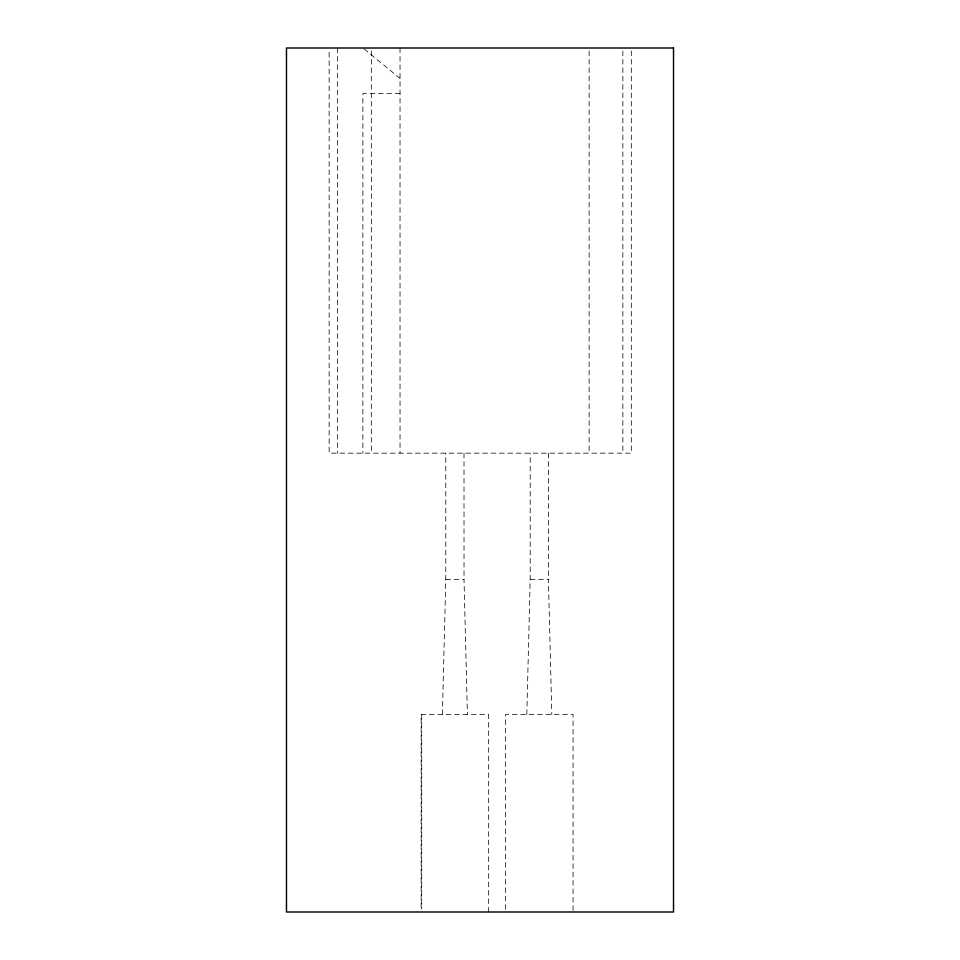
<?xml version="1.0" encoding="UTF-8"?>
<svg xmlns="http://www.w3.org/2000/svg" width="960" height="960" viewBox="0 0 960 960"><rect width="100%" height="100%" fill="white"/><g stroke="black" fill="none" stroke-linecap="round" stroke-linejoin="round"><path stroke-width="0.72" stroke-dasharray="4.8 3.6" d="M442.404 714.48L445.788 579.432L445.788 453.156M526.812 714.48L530.196 579.432L530.196 453.156M400.032 93.576L362.892 93.576L362.892 453.156M445.788 579.432L464.016 579.432L467.4 714.48M530.196 579.432L548.424 579.432L551.808 714.48M364.056 48.948L400.032 78.384M631.32 50.988L631.32 453.156L329.136 453.156L329.136 50.988M622.872 50.988L622.872 453.156M589.116 50.988L589.116 453.156M573.072 910.5L573.072 714.48L505.548 714.48L505.548 910.5M548.424 453.156L548.424 579.432M488.664 912L488.664 714.48L421.14 714.48L421.14 909.012M464.016 453.156L464.016 579.432M421.728 714.48L421.728 909.012M400.032 48L400.032 453.156M371.34 50.988L371.34 453.156M337.572 48L337.572 453.156"/><path stroke-width="1.44" d="M673.524 48L286.476 48L286.476 912L673.524 912L673.524 48"/></g></svg>
